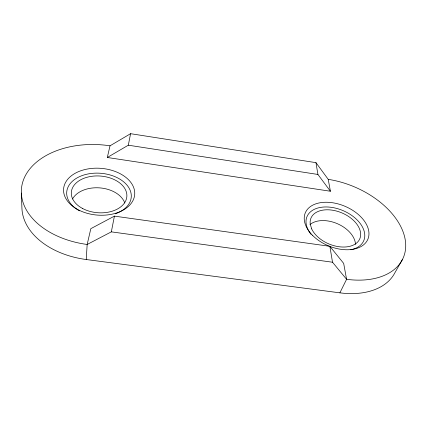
<?xml version="1.0" encoding="UTF-8"?>
<svg xmlns="http://www.w3.org/2000/svg" width="427" height="427" viewBox="0 0 427 427"><rect width="100%" height="100%" fill="white"/><g stroke="black" fill="none" stroke-linecap="round" stroke-linejoin="round"><path stroke-width="0.64" d="M86.233 259.52L87.167 244.468L90.828 228.658L114.42 216.126L329.868 246.32L343.666 263.39L346.585 279.301L339.881 292.842L86.233 259.52A74.661 50.482 4 0 1 21.937 208.472L21.35 193.063M329.868 246.32L332.51 262.221L346.585 279.301A72.649 45.972 23 0 0 405.106 239.072A72.649 45.972 23 0 0 328.224 179.351L315.959 162.655L130.577 133.688L110.011 145.82A76.316 50.311 4.4 0 0 22.183 184.149A76.316 50.311 4.4 0 0 87.167 244.468L111.335 231.861L114.42 216.126M110.011 145.82L107.31 157.483L128.319 145.201L130.577 133.688M402.41 259.552L394.884 272.778A71.138 46.223 23.4 0 1 339.881 292.842M111.335 231.861L332.51 262.221M107.31 157.483L330.413 191.248L328.224 179.351M128.319 145.201L317.923 174.456L330.413 191.248M315.959 162.655L317.923 174.456M311.075 234.396A30.829 19.562 23 0 1 319.263 207.65A30.829 19.562 23 0 1 360.212 223.481A30.829 19.562 23 0 1 350.743 249.736M72.515 198.982A27.36 18.446 4.1 0 1 99.726 187.88A27.36 18.446 4.1 0 1 124.769 202.969M309.965 224.586A26.079 16.899 23.3 0 1 337.501 223.753A26.079 16.899 23.3 0 1 355.515 244.42M79.534 210.853A32.367 21.393 4.4 0 1 75.985 178.545A32.367 21.393 4.4 0 1 124.513 182.564A32.367 21.393 4.4 0 1 115.269 213.81M311.662 228.877L310.216 224.004A26.517 16.824 23 0 1 344.045 213.879A26.517 16.824 23 0 1 353.289 245.109A26.517 16.824 23 0 1 311.662 228.877M312.612 235.421A33.957 21.435 22.9 0 0 367.423 240.198A33.957 21.435 22.9 0 0 329.761 202.414A33.957 21.435 22.9 0 0 312.612 235.421M73.348 206.753A35.665 23.448 4.5 0 0 133.288 199.889A35.665 23.448 4.5 0 0 90.78 168.51A35.665 23.448 4.5 0 0 73.348 206.753M82.454 208.429A27.84 18.393 4.4 0 0 126.686 197.776A27.84 18.393 4.4 0 0 88.127 176.986A27.84 18.393 4.4 0 0 82.454 208.429"/></g></svg>
